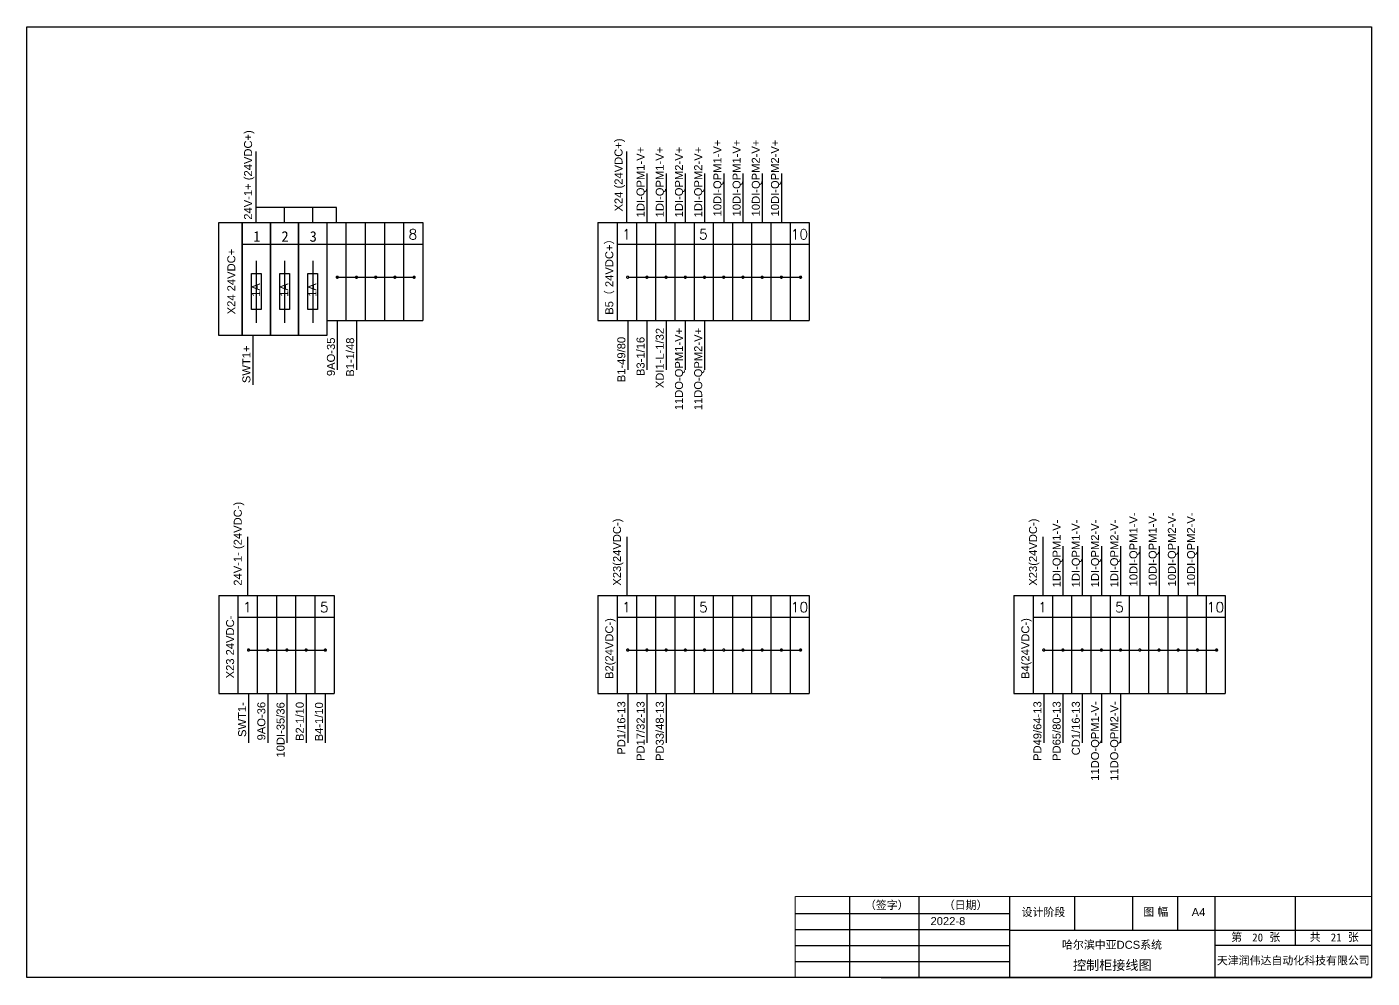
# Model space of a CAD drawing. Extents: x -156069 to -122631, y 9787 to 31117.
# Drawn here: x -146323 to -142122, y 9787 to 12759 of the extents above; entities that cross this region are included whole.
import ezdxf
from ezdxf.enums import TextEntityAlignment as Align

# ---------------------------------------------------------------- set-up
doc = ezdxf.new("R2010")
doc.units = 0
doc.layers.get('0').update_dxf_attribs({"linetype": 'CONTINUOUS'})
doc.layers.add('1', color=143, linetype='CONTINUOUS')
doc.layers.add('TEXT', color=3, linetype='CONTINUOUS')
doc.styles.add('Arial', font='arial.ttf')
doc.styles.add('ROMAND', font='romand')
doc.styles.get("Standard").update_dxf_attribs({"font": ''})
doc.styles.get('Standard').set_extended_font_data('SimSun')

msp = doc.modelspace()

# ---------------------------------------------------------------- linework, layer by layer
for p, q in [((-145606.81033, 12194.43511), (-145606.81033, 12369.82951)), ((-145606.81033, 12194.43511), (-145606.81033, 12369.82951)), ((-144449.74636, 12194.43511), (-144449.74636, 12369.82951)), ((-144449.74636, 12194.43511), (-144449.74636, 12369.82951)), ((-145356.78957, 12194.43511), (-145606.81033, 12194.43511)), ((-145606.81033, 12147.37351), (-145606.81033, 12194.43511)), ((-145518.81033, 12147.37351), (-145518.81033, 12194.43511)), ((-145430.81033, 12147.37351), (-145430.81033, 12194.43511)), ((-145356.78957, 12147.37351), (-145356.78957, 12194.43511)), ((-144449.74636, 12147.37351), (-144449.74636, 12194.43511)), ((-145386.81033, 12147.37351), (-145086.81031, 12147.37351)), ((-144539.80862, 12147.37351), (-143939.76708, 12147.37351)), ((-143939.76708, 12147.37351), (-143879.76706, 12147.37351)), ((-145650.81033, 12080.03795), (-145086.81031, 12080.03795)), ((-144479.7671, 12080.03795), (-143879.76706, 12080.03795)), ((-145386.81033, 11841.30978), (-145086.81031, 11841.30978)), ((-144539.80862, 11841.30978), (-143939.76708, 11841.30978)), ((-143939.76708, 11841.30978), (-143879.76706, 11841.30978)), ((-145724.1861, 10982.70298), (-145364.14456, 10982.70298)), ((-144539.80862, 10982.70298), (-143879.76706, 10982.70298)), ((-143240.32043, 10982.70298), (-142580.27887, 10982.70298)), ((-145664.14458, 10915.36742), (-145364.14456, 10915.36742)), ((-144479.7671, 10915.36742), (-144179.76708, 10915.36742)), ((-144179.76708, 10915.36742), (-143879.76706, 10915.36742)), ((-143180.27891, 10915.36742), (-142880.27889, 10915.36742)), ((-142880.27889, 10915.36742), (-142580.27887, 10915.36742)), ((-145724.1861, 10676.63925), (-145364.14456, 10676.63925)), ((-144539.80862, 10676.63925), (-143879.76706, 10676.63925)), ((-143240.32043, 10676.63925), (-142580.27887, 10676.63925))]:
    msp.add_line(p, q)
at = {"color": 0}
for p, q in [((-144386.89002, 12301.23223), (-144386.89002, 12147.37351)), ((-144326.89002, 12301.23223), (-144326.89002, 12147.37351)), ((-144266.89002, 12301.23223), (-144266.89002, 12147.37351)), ((-144206.89002, 12301.23223), (-144206.89002, 12147.37351)), ((-144146.89002, 12301.23223), (-144146.89002, 12147.37351)), ((-144086.89002, 12301.23223), (-144086.89002, 12147.37351)), ((-144026.89002, 12301.23223), (-144026.89002, 12147.37351)), ((-143966.89002, 12301.23223), (-143966.89002, 12147.37351)), ((-145386.81033, 12147.37351), (-145386.81033, 11841.30978)), ((-145326.81031, 12147.37351), (-145326.81031, 11841.30978)), ((-145266.81031, 12147.37351), (-145266.81031, 11841.30978)), ((-145206.81031, 12147.37351), (-145206.81031, 11841.30978)), ((-145146.81031, 12147.37351), (-145146.81031, 11841.30978)), ((-145086.81031, 12147.37351), (-145086.81031, 11841.30978)), ((-145086.81031, 12147.37351), (-145086.81031, 11841.30978)), ((-145086.81031, 12147.37351), (-145086.81031, 11841.30978)), ((-144539.80862, 12147.37351), (-144539.80862, 11841.30978)), ((-144479.7671, 12147.37351), (-144479.7671, 11841.30978)), ((-144419.76708, 12147.37351), (-144419.76708, 11841.30978)), ((-144359.76708, 12147.37351), (-144359.76708, 11841.30978)), ((-144299.76708, 12147.37351), (-144299.76708, 11841.30978)), ((-144239.76708, 12147.37351), (-144239.76708, 11841.30978)), ((-144239.76708, 12147.37351), (-144239.76708, 11841.30978)), ((-144179.76708, 12147.37351), (-144179.76708, 11841.30978)), ((-144119.76708, 12147.37351), (-144119.76708, 11841.30978)), ((-144059.76708, 12147.37351), (-144059.76708, 11841.30978)), ((-143999.76708, 12147.37351), (-143999.76708, 11841.30978)), ((-143939.76708, 12147.37351), (-143939.76708, 11841.30978)), ((-143939.76708, 12147.37351), (-143939.76708, 11841.30978)), ((-143939.76708, 12147.37351), (-143939.76708, 11841.30978)), ((-143879.76706, 12147.37351), (-143879.76706, 11841.30978)), ((-145353.93327, 11976.71698), (-145110.81352, 11976.71698)), ((-145113.93327, 11976.71698), (-145110.81352, 11976.71698)), ((-144443.77028, 11976.71698), (-143906.89002, 11976.71698)), ((-143966.89004, 11976.71698), (-143963.77028, 11976.71698)), ((-143906.89002, 11976.71698), (-143903.77026, 11976.71698)), ((-145353.93327, 11841.05587), (-145353.93327, 11687.19715)), ((-145293.93327, 11841.05587), (-145293.93327, 11687.19715)), ((-144446.89006, 11841.05587), (-144446.89006, 11687.19715)), ((-144386.89004, 11841.05587), (-144386.89004, 11687.19715)), ((-144326.89004, 11841.05587), (-144326.89004, 11687.19715)), ((-144266.89002, 11841.05587), (-144266.89002, 11687.19715)), ((-144206.89002, 11841.05587), (-144206.89002, 11687.19715)), ((-145617.93329, 11795.1196), (-145617.93329, 11641.26089)), ((-145634.12382, 11166.4166), (-145634.12382, 10982.70298)), ((-144449.74634, 11166.4166), (-144449.74634, 10982.70298)), ((-143150.25815, 11166.4166), (-143150.25815, 10982.70298)), ((-143087.40182, 11136.5617), (-143087.40182, 10982.70298)), ((-143027.40182, 11136.5617), (-143027.40182, 10982.70298)), ((-142967.40182, 11136.5617), (-142967.40182, 10982.70298)), ((-142907.40182, 11136.5617), (-142907.40182, 10982.70298)), ((-142847.40182, 11136.5617), (-142847.40182, 10982.70298)), ((-142787.40182, 11136.5617), (-142787.40182, 10982.70298)), ((-142727.40182, 11136.5617), (-142727.40182, 10982.70298)), ((-142667.40182, 11136.5617), (-142667.40182, 10982.70298)), ((-145724.1861, 10982.70298), (-145724.1861, 10676.63925)), ((-145664.14458, 10982.70298), (-145664.14458, 10676.63925)), ((-145604.14456, 10982.70298), (-145604.14456, 10676.63925)), ((-145544.14456, 10982.70298), (-145544.14456, 10676.63925)), ((-145484.14456, 10982.70298), (-145484.14456, 10676.63925)), ((-145424.14456, 10982.70298), (-145424.14456, 10676.63925)), ((-145364.14456, 10982.70298), (-145364.14456, 10676.63925)), ((-145364.14456, 10982.70298), (-145364.14456, 10676.63925)), ((-145364.14456, 10982.70298), (-145364.14456, 10676.63925)), ((-144539.80862, 10982.70298), (-144539.80862, 10676.63925)), ((-144479.7671, 10982.70298), (-144479.7671, 10676.63925)), ((-144419.76708, 10982.70298), (-144419.76708, 10676.63925)), ((-144359.76708, 10982.70298), (-144359.76708, 10676.63925)), ((-144299.76708, 10982.70298), (-144299.76708, 10676.63925)), ((-144239.76708, 10982.70298), (-144239.76708, 10676.63925)), ((-144179.76708, 10982.70298), (-144179.76708, 10676.63925)), ((-144179.76708, 10982.70298), (-144179.76708, 10676.63925)), ((-144179.76708, 10982.70298), (-144179.76708, 10676.63925)), ((-144119.76706, 10982.70298), (-144119.76706, 10676.63925)), ((-144059.76706, 10982.70298), (-144059.76706, 10676.63925)), ((-143999.76706, 10982.70298), (-143999.76706, 10676.63925)), ((-143939.76706, 10982.70298), (-143939.76706, 10676.63925)), ((-143879.76706, 10982.70298), (-143879.76706, 10676.63925)), ((-143879.76706, 10982.70298), (-143879.76706, 10676.63925)), ((-143879.76706, 10982.70298), (-143879.76706, 10676.63925)), ((-143240.32043, 10982.70298), (-143240.32043, 10676.63925)), ((-143180.27891, 10982.70298), (-143180.27891, 10676.63925)), ((-143120.27889, 10982.70298), (-143120.27889, 10676.63925)), ((-143060.27889, 10982.70298), (-143060.27889, 10676.63925)), ((-143000.27889, 10982.70298), (-143000.27889, 10676.63925)), ((-142940.27889, 10982.70298), (-142940.27889, 10676.63925)), ((-142880.27889, 10982.70298), (-142880.27889, 10676.63925)), ((-142880.27889, 10982.70298), (-142880.27889, 10676.63925)), ((-142880.27889, 10982.70298), (-142880.27889, 10676.63925)), ((-142820.27887, 10982.70298), (-142820.27887, 10676.63925)), ((-142760.27887, 10982.70298), (-142760.27887, 10676.63925)), ((-142700.27887, 10982.70298), (-142700.27887, 10676.63925)), ((-142640.27887, 10982.70298), (-142640.27887, 10676.63925)), ((-142580.27887, 10982.70298), (-142580.27887, 10676.63925)), ((-142580.27887, 10982.70298), (-142580.27887, 10676.63925)), ((-142580.27887, 10982.70298), (-142580.27887, 10676.63925)), ((-145631.26751, 10812.04646), (-145388.14776, 10812.04646)), ((-145391.26751, 10812.04646), (-145388.14776, 10812.04646)), ((-144446.89004, 10812.04646), (-144150.00977, 10812.04646)), ((-144206.89004, 10812.04646), (-144203.77028, 10812.04646)), ((-144146.89002, 10812.04646), (-143903.77026, 10812.04646)), ((-143906.89002, 10812.04646), (-143903.77026, 10812.04646)), ((-143147.40184, 10812.04646), (-142850.52157, 10812.04646)), ((-142907.40184, 10812.04646), (-142904.28209, 10812.04646)), ((-142847.40182, 10812.04646), (-142604.28207, 10812.04646)), ((-142607.40182, 10812.04646), (-142604.28207, 10812.04646)), ((-145631.26749, 10676.38534), (-145631.26749, 10522.52663)), ((-145571.26747, 10676.38534), (-145571.26747, 10522.52663)), ((-145511.26747, 10676.38534), (-145511.26747, 10522.52663)), ((-145451.26747, 10676.38534), (-145451.26747, 10522.52663)), ((-145391.26747, 10676.38534), (-145391.26747, 10522.52663)), ((-144446.89002, 10676.38534), (-144446.89002, 10522.52663)), ((-144386.89002, 10676.38534), (-144386.89002, 10522.52663)), ((-144326.89002, 10676.38534), (-144326.89002, 10522.52663)), ((-143147.40182, 10676.38534), (-143147.40182, 10522.52663)), ((-143087.40182, 10676.38534), (-143087.40182, 10522.52663)), ((-143027.40182, 10676.38534), (-143027.40182, 10522.52663)), ((-142967.4018, 10676.38534), (-142967.4018, 10522.52663)), ((-142907.4018, 10676.38534), (-142907.4018, 10522.52663))]:
    msp.add_line(p, q, dxfattribs=at)
at = {"color": 1}
for p, q in [((-145606.81033, 12028.1047), (-145606.81033, 11834.36669)), ((-145518.81033, 12028.1047), (-145518.81033, 11834.36669)), ((-145430.81033, 12028.1047), (-145430.81033, 11834.36669))]:
    msp.add_line(p, q, dxfattribs=at)
for points in [[(-145724.1861, 12147.37351), (-145650.81033, 12147.37351), (-145650.81033, 11795.37351), (-145724.1861, 11795.37351)], [(-145650.81033, 12147.37351), (-145562.81033, 12147.37351), (-145562.81033, 11795.37351), (-145650.81033, 11795.37351)], [(-145562.81033, 12147.37351), (-145474.81033, 12147.37351), (-145474.81033, 11795.37351), (-145562.81033, 11795.37351)], [(-145474.81033, 12147.37351), (-145386.81033, 12147.37351), (-145386.81033, 11795.37351), (-145474.81033, 11795.37351)], [(-145621.85804, 11988.44686), (-145591.58679, 11988.44686), (-145591.58679, 11875.57839), (-145621.85804, 11875.57839)], [(-145533.85804, 11988.44686), (-145503.58679, 11988.44686), (-145503.58679, 11875.57839), (-145533.85804, 11875.57839)], [(-145445.85804, 11988.44686), (-145415.58679, 11988.44686), (-145415.58679, 11875.57839), (-145445.85804, 11875.57839)]]:
    msp.add_lwpolyline(points, close=True, dxfattribs=at)
at = {"color": 0, "const_width": 3.9501}
for points in [[(-145356.87335, 11977.76042, 1.416007894), (-145350.99318, 11977.76042, 0.8562672404)], [(-145296.87335, 11977.76042, 1.416007894), (-145290.99318, 11977.76042, 0.8562672404)], [(-145236.87335, 11977.76042, 1.416007894), (-145230.99318, 11977.76042, 0.8562672404)], [(-145176.87335, 11977.76042, 1.416007894), (-145170.99318, 11977.76042, 0.8562672404)], [(-145116.87335, 11977.76042, 1.416007894), (-145110.99318, 11977.76042, 0.8562672404)], [(-144449.83012, 11977.76042, 1.416007894), (-144443.94995, 11977.76042, 0.8562672404)], [(-144389.83012, 11977.76042, 1.416007894), (-144383.94995, 11977.76042, 0.8562672404)], [(-144329.83012, 11977.76042, 1.416007894), (-144323.94995, 11977.76042, 0.8562672404)], [(-144269.83012, 11977.76042, 1.416007894), (-144263.94995, 11977.76042, 0.8562672404)], [(-144209.83012, 11977.76042, 1.416007894), (-144203.94995, 11977.76042, 0.8562672404)], [(-144149.83012, 11977.76042, 1.416007894), (-144143.94995, 11977.76042, 0.8562672404)], [(-144089.83012, 11977.76042, 1.416007894), (-144083.94995, 11977.76042, 0.8562672404)], [(-144029.83012, 11977.76042, 1.416007894), (-144023.94995, 11977.76042, 0.8562672404)], [(-143969.83012, 11977.76042, 1.416007894), (-143963.94995, 11977.76042, 0.8562672404)], [(-143909.8301, 11977.76042, 1.416007894), (-143903.94993, 11977.76042, 0.8562672404)], [(-145634.2076, 10813.08989, 1.416007894), (-145628.32743, 10813.08989, 0.8562672404)], [(-145574.2076, 10813.08989, 1.416007894), (-145568.32743, 10813.08989, 0.8562672404)], [(-145514.2076, 10813.08989, 1.416007894), (-145508.32743, 10813.08989, 0.8562672404)], [(-145454.2076, 10813.08989, 1.416007894), (-145448.32743, 10813.08989, 0.8562672404)], [(-145394.2076, 10813.08989, 1.416007894), (-145388.32743, 10813.08989, 0.8562672404)], [(-144449.83012, 10813.08989, 1.416007894), (-144443.94995, 10813.08989, 0.8562672404)], [(-144389.83012, 10813.08989, 1.416007894), (-144383.94995, 10813.08989, 0.8562672404)], [(-144329.83012, 10813.08989, 1.416007894), (-144323.94995, 10813.08989, 0.8562672404)], [(-144269.83012, 10813.08989, 1.416007894), (-144263.94995, 10813.08989, 0.8562672404)], [(-144209.83012, 10813.08989, 1.416007894), (-144203.94995, 10813.08989, 0.8562672404)], [(-144149.8301, 10813.08989, 1.416007894), (-144143.94993, 10813.08989, 0.8562672404)], [(-144089.8301, 10813.08989, 1.416007894), (-144083.94993, 10813.08989, 0.8562672404)], [(-144029.8301, 10813.08989, 1.416007894), (-144023.94993, 10813.08989, 0.8562672404)], [(-143969.8301, 10813.08989, 1.416007894), (-143963.94993, 10813.08989, 0.8562672404)], [(-143909.8301, 10813.08989, 1.416007894), (-143903.94993, 10813.08989, 0.8562672404)], [(-143150.34193, 10813.08989, 1.416007894), (-143144.46175, 10813.08989, 0.8562672404)], [(-143090.34193, 10813.08989, 1.416007894), (-143084.46175, 10813.08989, 0.8562672404)], [(-143030.34193, 10813.08989, 1.416007894), (-143024.46175, 10813.08989, 0.8562672404)], [(-142970.34193, 10813.08989, 1.416007894), (-142964.46175, 10813.08989, 0.8562672404)], [(-142910.34193, 10813.08989, 1.416007894), (-142904.46175, 10813.08989, 0.8562672404)], [(-142850.34191, 10813.08989, 1.416007894), (-142844.46173, 10813.08989, 0.8562672404)], [(-142790.34191, 10813.08989, 1.416007894), (-142784.46173, 10813.08989, 0.8562672404)], [(-142730.34191, 10813.08989, 1.416007894), (-142724.46173, 10813.08989, 0.8562672404)], [(-142670.34191, 10813.08989, 1.416007894), (-142664.46173, 10813.08989, 0.8562672404)], [(-142610.34191, 10813.08989, 1.416007894), (-142604.46173, 10813.08989, 0.8562672404)]]:
    msp.add_lwpolyline(points, format="xyb", close=True, dxfattribs=at)
at = {"layer": '1'}
for p, q in [((-146323.35252, 12758.91579), (-142123.35254, 12758.91579)), ((-146323.35252, 9788.91579), (-146323.35252, 12758.91579)), ((-142123.35254, 12758.91579), (-142123.35254, 9788.91579)), ((-143754.20212, 10042.38963), (-143754.20212, 9788.09112)), ((-143537.83086, 10042.38963), (-143537.83086, 9788.09112)), ((-143254.41108, 10042.38963), (-143254.41108, 9788.09112)), ((-143050.91306, 10042.38963), (-143050.91306, 9937.4825)), ((-142870.28527, 10042.38963), (-142870.28527, 9937.4825)), ((-142729.51433, 10042.38963), (-142729.51433, 9937.4825)), ((-142612.89937, 10042.38963), (-142612.89937, 9788.09112)), ((-142361.69154, 10042.38963), (-142361.69154, 9889.62437)), ((-143923.35259, 9988.91579), (-143254.41108, 9988.91579)), ((-143923.35259, 9938.91579), (-143254.41108, 9938.91579)), ((-143254.41108, 9937.4825), (-142508.88827, 9937.4825)), ((-142510.15288, 9937.4825), (-142123.35254, 9937.4825)), ((-143923.35259, 9888.91579), (-143254.41108, 9888.91579)), ((-142123.35254, 9889.62437), (-142612.89937, 9889.62437)), ((-143923.35259, 9838.91579), (-143254.41108, 9838.91579)), ((-142123.35254, 9788.91579), (-146323.35252, 9788.91579)), ((-143654.77749, 9788.91579), (-143923.35259, 9788.91579)), ((-143654.77749, 9788.91579), (-142123.35254, 9788.91579))]:
    msp.add_line(p, q, dxfattribs=at)
at = {"layer": '1', "const_width": 3}
for points in [[(-143923.35259, 10042.38963), (-142123.35254, 10042.38963)], [(-143923.35259, 9788.91579), (-143923.35259, 10042.38963)]]:
    msp.add_lwpolyline(points, dxfattribs=at)

# ---------------------------------------------------------------- texts
at = {"color": 3, "style": 'Arial'}
for s, p in [('24V-1+ (24VDC+)', (-145620.09819, 12296.34176)), ('X24 (24VDC+)', (-144463.03422, 12296.34176)), ('X24 24VDC+', (-145672.44542, 11963.38634)), ('B5（ 24VDC+）', (-144491.86272, 11986.4422)), ('1A', (-145595.03343, 11936.85387)), ('1A', (-145507.03343, 11936.85387)), ('1A', (-145419.03343, 11936.85387)), ('X23 24VDC-', (-145676.2402, 10821.77167)), ('B2(24VDC-) ', (-144491.86272, 10821.77167)), ('B4(24VDC-) ', (-143192.37452, 10821.77167))]:
    msp.add_text(s, height=25, rotation=90, dxfattribs=at).set_placement(p, align=Align.CENTER)
for s, p in [('10DI-QPM1-V+', (-144154.23745, 12406.73189)), ('10DI-QPM1-V+', (-144094.23745, 12406.73189)), ('10DI-QPM2-V+', (-144034.23745, 12406.73189)), ('10DI-QPM2-V+', (-143974.23745, 12406.73189)), ('1DI-QPM1-V+', (-144394.23745, 12384.28665)), ('1DI-QPM1-V+', (-144334.23745, 12384.28665)), ('1DI-QPM2-V+', (-144274.23745, 12384.28665)), ('1DI-QPM2-V+', (-144214.23745, 12384.28665)), ('XDI1-L-1/32', (-144334.23747, 11818.54086)), ('11DO-QPM1-V+', (-144274.23745, 11818.54086)), ('11DO-QPM2-V+', (-144214.23745, 11818.54086)), ('9AO-35', (-145361.28068, 11788.38836)), ('B1-1/48', (-145301.28068, 11788.38836)), ('B1-49/80', (-144454.23747, 11790.60801)), ('B3-1/16', (-144394.23747, 11790.60801)), ('SWT1+', (-145625.2807, 11763.59469)), ('1DI-QPM1-V-', (-143094.74925, 11219.61612)), ('1DI-QPM1-V-', (-143034.74925, 11219.61612)), ('1DI-QPM2-V-', (-142974.74925, 11219.61612)), ('1DI-QPM2-V-', (-142914.74925, 11219.61612)), ('10DI-QPM1-V-', (-142854.74925, 11242.06136)), ('10DI-QPM1-V-', (-142794.74925, 11242.06136)), ('10DI-QPM2-V-', (-142734.74925, 11242.06136)), ('10DI-QPM2-V-', (-142674.74925, 11242.06136)), ('SWT1-', (-145638.61495, 10649.28222)), ('9AO-36', (-145578.61495, 10650.30352)), ('10DI-35/36', (-145518.61493, 10649.28222)), ('B2-1/10', (-145458.61495, 10650.30352)), ('B4-1/10', (-145398.61493, 10649.28222)), ('PD1/16-13', (-144454.23747, 10652.19695)), ('PD17/32-13', (-144394.23747, 10652.19695)), ('PD33/48-13', (-144334.23747, 10652.19695)), ('PD49/64-13', (-143154.74927, 10652.19695)), ('PD65/80-13', (-143094.74927, 10652.19695)), ('CD1/16-13', (-143034.74927, 10652.19695)), ('11DO-QPM1-V-', (-142974.74925, 10652.19695)), ('11DO-QPM2-V-', (-142914.74925, 10652.19695))]:
    msp.add_text(s, height=25, rotation=90, dxfattribs=at).set_placement(p, align=Align.RIGHT)
for s, p in [('24V-1- (24VDC-)', (-145652.22339, 11013.30384)), ('X23(24VDC-)', (-144467.84592, 11013.30384)), ('X23(24VDC-)', (-143168.35772, 11013.30384))]:
    msp.add_text(s, height=25, rotation=90, dxfattribs=at).set_placement(p)
at = {"layer": '1', "style": 'Arial'}
for s, p in [('（签字）', (-143705.95504, 10002.98787)), ('（日期）', (-143459.51796, 10002.98787)), ('设计阶段', (-143216.7382, 9981.02322)), ('图 幅', (-142836.47735, 9982.1667)), ('A4', (-142685.35386, 9981.0712)), ('2022-8', (-143501.09545, 9953.07245))]:
    msp.add_text(s, height=25, dxfattribs=at).set_placement(p)
at = {"layer": '1'}
for s, p in [('第     张', (-142561.87629, 9902.96698)), ('20', (-142496.31741, 9901.91189)), ('共     张', (-142316.69281, 9902.96698)), ('21', (-142251.13393, 9901.91189))]:
    msp.add_text(s, height=25, dxfattribs=at).set_placement(p)
at = {"layer": '1', "style": 'Arial'}
for s, height, p in [('哈尔滨中亚DCS系统', 25, (-142934.20065, 9891.45976)), ('控制柜接线图', 30, (-142933.19313, 9827.9884)), ('天津润伟达自动化科技有限公司', 25, (-142368.0047, 9842.43331))]:
    msp.add_text(s, height=height, dxfattribs=at).set_placement(p, align=Align.MIDDLE_CENTER)
at = {"layer": 'TEXT'}
for s, p in [('1', (-145605.00987, 12087.7733)), ('2', (-145517.00987, 12087.7733)), ('3', (-145429.00987, 12087.7733))]:
    msp.add_text(s, height=33, dxfattribs=at).set_placement(p, align=Align.CENTER)
at = {"layer": 'TEXT', "color": 0, "style": 'ROMAND'}
for s, p in [('8', (-145117.70976, 12094.93601)), ('1', (-144450.66653, 12094.93601)), ('5', (-144210.66653, 12094.93601)), ('10', (-143910.66651, 12094.93601)), ('1', (-145635.04401, 10930.26548)), ('5', (-145394.87793, 10930.26548)), ('1', (-144450.66653, 10930.26548)), ('5', (-144210.50045, 10930.26548)), ('10', (-143910.50043, 10930.26548)), ('1', (-143151.17834, 10930.26548)), ('5', (-142911.01226, 10930.26548)), ('10', (-142611.01224, 10930.26548))]:
    msp.add_text(s, height=31.6008, dxfattribs=at).set_placement(p, align=Align.CENTER)

doc.saveas('drawing.dxf')
